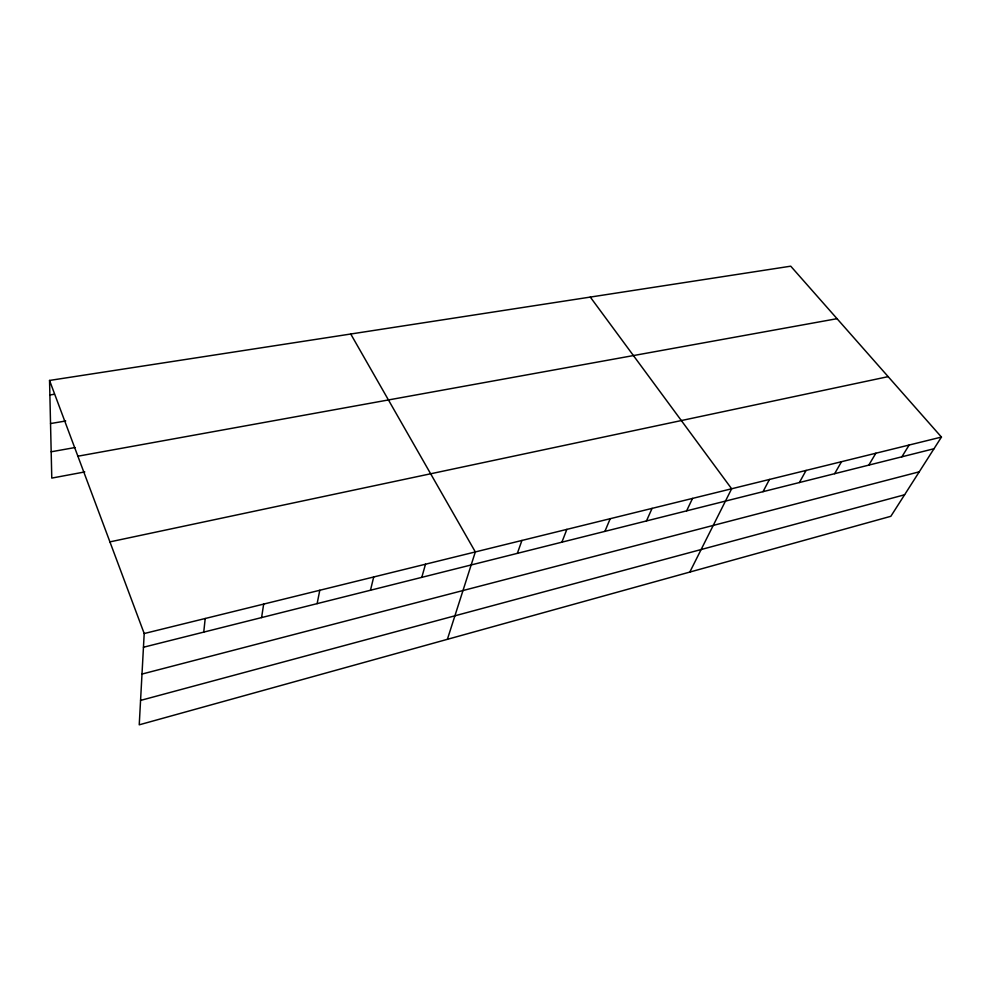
<?xml version="1.0" encoding="UTF-8"?>
<svg xmlns="http://www.w3.org/2000/svg" width="991" height="991" viewBox="0 0 991 991"><rect width="100%" height="100%" fill="white"/><g stroke="black" fill="none" stroke-linecap="round" stroke-linejoin="round"><path stroke-width="1.49" d="M49.55 380.445L144.203 633.534L139.236 724.817L890.847 516.299L941.45 437.068L790.731 266.183L49.55 380.445L51.78 478.096L84.78 471.927M203.75 632.109L205.199 618.508M261.587 617.579L263.668 604.089M317.12 603.643L319.796 590.264M370.485 590.24L373.694 576.985M421.794 577.357L425.498 564.213M447.387 639.319L475.333 551.925L350.74 334.017M517.352 553.362L521.923 540.454M561.897 542.176L566.852 529.38M604.906 531.374L610.208 518.689M646.454 520.944L652.078 508.371M686.614 510.861L692.536 498.411M689.81 572.067L731.643 488.774L590.302 297.089M763.02 491.672L769.462 479.446M799.39 482.543L806.079 470.428M834.62 473.698L841.532 461.682M868.773 465.113L875.871 453.221M901.872 456.801L909.168 445.021M140.561 700.414L904.597 494.769M141.998 674.066L919.252 471.815M143.46 647.247L933.993 448.737M144.203 633.534L941.45 437.068M109.927 541.879L888.159 376.642M77.893 456.207L837.036 318.681M51.185 451.785L74.957 447.548M50.529 423.553L65.716 420.989M49.884 394.975L54.406 394.257"/></g></svg>
